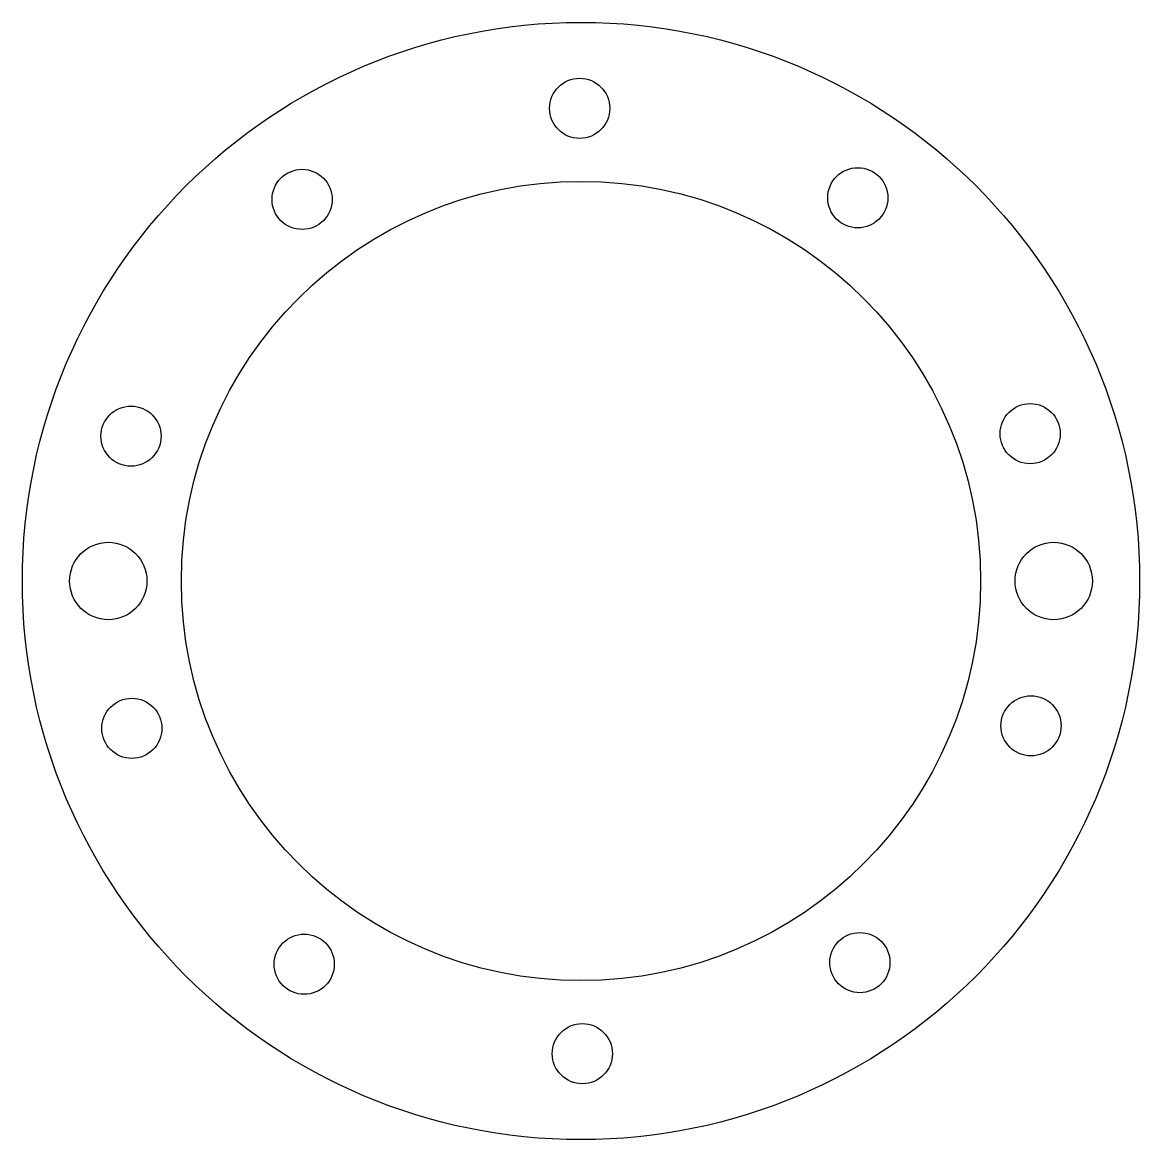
# Model space of a CAD drawing. Header units: millimetres. Extents: x -65 to 65, y -65 to 65.
import ezdxf

# ---------------------------------------------------------------- set-up
doc = ezdxf.new("R2010")
doc.units = ezdxf.units.MM
doc.layers.get('0').update_dxf_attribs({"linetype": 'CONTINUOUS'})

msp = doc.modelspace()

# ---------------------------------------------------------------- linework, layer by layer
for centre, radius in [((0, 0), 65), ((-0.16, 55), 3.5), ((-32.45, 44.4), 3.5), ((32.2, 44.59), 3.5), ((0, 0), 46.5), ((-52.36, 16.85), 3.5), ((52.26, 17.14), 3.5), ((-55, 0), 4.5), ((55, 0), 4.5), ((-52.26, -17.14), 3.5), ((52.36, -16.85), 3.5), ((-32.2, -44.59), 3.5), ((32.45, -44.4), 3.5), ((0.16, -55), 3.5)]:
    msp.add_circle(centre, radius)

doc.saveas('drawing.dxf')
